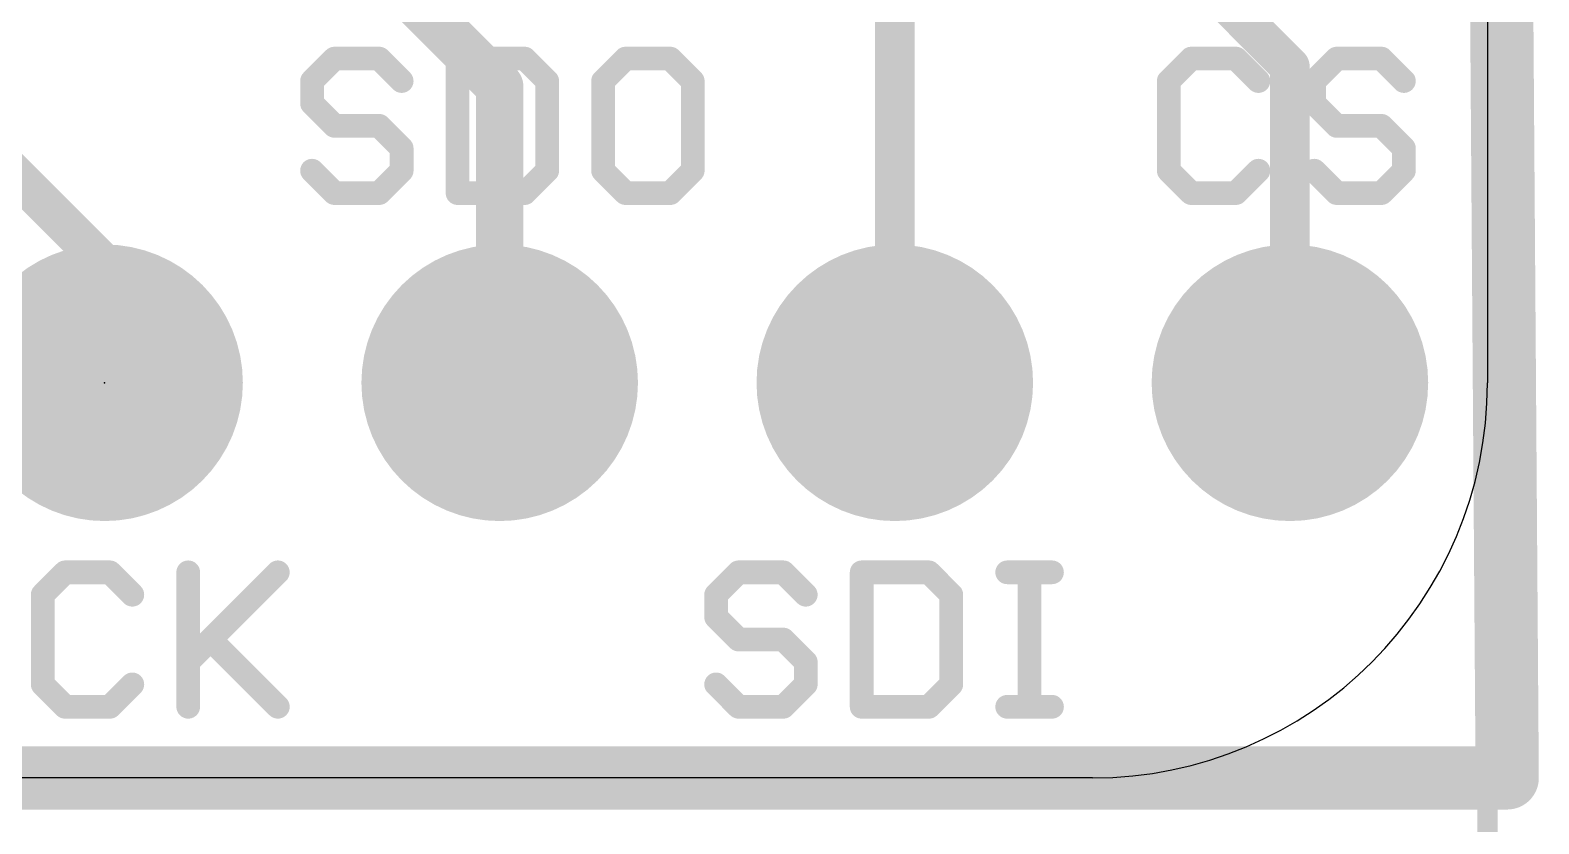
# Model space of a CAD drawing. Extents: x -6.2 to 31.5, y -7.3 to 25.4.
# Drawn here: x 8.41 to 18.11, y -0.3 to 4.81 of the extents above; entities that cross this region are included whole.
import ezdxf

# ---------------------------------------------------------------- set-up
doc = ezdxf.new("R2010")
doc.units = 0
for name, color, linetype in [('1', 12, 'CONTINUOUS'), ('16', 132, 'CONTINUOUS'), ('17', 110, 'CONTINUOUS'), ('20', 53, 'CONTINUOUS'), ('21', 40, 'CONTINUOUS'), ('23', 40, 'CONTINUOUS'), ('47', 253, 'CONTINUOUS')]:
    doc.layers.add(name, color=color, linetype=linetype)

# ---------------------------------------------------------------- blocks, each defined once
blk = doc.blocks.new('ROUNDP')
at = {"const_width": 0.5}
blk.add_lwpolyline([(0, -0.25, 1), (0, 0.25, 1), (0, -0.25)], format="xyb", dxfattribs=at)

msp = doc.modelspace()

# ---------------------------------------------------------------- linework, layer by layer
at = {"layer": '1', "const_width": 0.254}
for points in [[(5.842, 6.35), (8.89, 3.302)], [(15.494, 5.588), (16.51, 4.572)], [(13.97, 5.461), (13.97, 2.54)], [(16.51, 4.572), (16.51, 2.54)], [(8.89, 3.302), (8.89, 2.54)]]:
    msp.add_lwpolyline(points, dxfattribs=at)
at = {"layer": '1', "const_width": 0.127}
for points in [[(16.5735, 4.572, 1), (16.4465, 4.572)], [(16.4651, 4.5271, 1), (16.5549, 4.6169)], [(8.9535, 3.302, 1), (8.8265, 3.302)], [(8.8451, 3.2571, 1), (8.9349, 3.3469)], [(8.8265, 2.54, 1), (8.9535, 2.54)], [(13.9065, 2.54, 1), (14.0335, 2.54)], [(16.4465, 2.54, 1), (16.5735, 2.54)]]:
    msp.add_lwpolyline(points, format="xyb", dxfattribs=at)
at = {"layer": '16'}
for points, const_width in [([(17.78, 17.78), (17.907, 0)], 0.4064), ([(10.414, 5.461), (11.43, 4.445)], 0.3048), ([(11.43, 4.445), (11.43, 2.54)], 0.3048), ([(17.907, 0), (0.127, 0)], 0.4064)]:
    msp.add_lwpolyline(points, dxfattribs=dict(at, const_width=const_width))
for points, const_width in [([(11.5062, 4.445, 1), (11.3538, 4.445)], 0.1524), ([(11.3761, 4.3911, 1), (11.4839, 4.4989)], 0.1524), ([(11.3538, 2.54, 1), (11.5062, 2.54)], 0.1524), ([(17.907, -0.1016, 1), (17.907, 0.1016)], 0.2032), ([(17.8054, -0.0007, 1), (18.0086, 0.0007)], 0.2032)]:
    msp.add_lwpolyline(points, format="xyb", dxfattribs=dict(at, const_width=const_width))
at = {"layer": '20'}
for p, q in [((17.78, 15.24), (17.78, 2.54)), ((15.24, 0), (2.54, 0))]:
    msp.add_line(p, q, dxfattribs=at)
msp.add_arc((15.24, 2.54), 2.54, 270, 0, dxfattribs=at)
at = {"layer": '21', "const_width": 0.1524}
for points in [[(10.3677, 4.6235), (10.2236, 4.4795)], [(10.6558, 4.6235), (10.3677, 4.6235)], [(10.7999, 4.4795), (10.6558, 4.6235)], [(11.1592, 4.6235), (11.1592, 3.7592)], [(11.5913, 4.6235), (11.1592, 4.6235)], [(11.7354, 4.4795), (11.5913, 4.6235)], [(12.2387, 4.6235), (12.0947, 4.4795)], [(12.5269, 4.6235), (12.2387, 4.6235)], [(12.6709, 4.4795), (12.5269, 4.6235)], [(15.8752, 4.6235), (15.7312, 4.4795)], [(16.1633, 4.6235), (15.8752, 4.6235)], [(16.3074, 4.4795), (16.1633, 4.6235)], [(16.8107, 4.6235), (16.6667, 4.4795)], [(17.0989, 4.6235), (16.8107, 4.6235)], [(17.2429, 4.4795), (17.0989, 4.6235)], [(10.2236, 4.4795), (10.2236, 4.3354)], [(11.7354, 3.9033), (11.7354, 4.4795)], [(12.0947, 4.4795), (12.0947, 3.9033)], [(12.6709, 3.9033), (12.6709, 4.4795)], [(15.7312, 4.4795), (15.7312, 3.9033)], [(16.6667, 4.4795), (16.6667, 4.3354)], [(10.2236, 4.3354), (10.3677, 4.1914)], [(16.6667, 4.3354), (16.8107, 4.1914)], [(10.3677, 4.1914), (10.6558, 4.1914)], [(10.6558, 4.1914), (10.7999, 4.0473)], [(16.8107, 4.1914), (17.0989, 4.1914)], [(17.0989, 4.1914), (17.2429, 4.0473)], [(10.7999, 4.0473), (10.7999, 3.9033)], [(17.2429, 4.0473), (17.2429, 3.9033)], [(10.3677, 3.7592), (10.2236, 3.9033)], [(10.7999, 3.9033), (10.6558, 3.7592)], [(11.5913, 3.7592), (11.7354, 3.9033)], [(12.0947, 3.9033), (12.2387, 3.7592)], [(12.5269, 3.7592), (12.6709, 3.9033)], [(15.7312, 3.9033), (15.8752, 3.7592)], [(16.1633, 3.7592), (16.3074, 3.9033)], [(16.8107, 3.7592), (16.6667, 3.9033)], [(17.2429, 3.9033), (17.0989, 3.7592)], [(10.6558, 3.7592), (10.3677, 3.7592)], [(11.1592, 3.7592), (11.5913, 3.7592)], [(12.2387, 3.7592), (12.5269, 3.7592)], [(15.8752, 3.7592), (16.1633, 3.7592)], [(17.0989, 3.7592), (16.8107, 3.7592)], [(8.6362, 1.3215), (8.4922, 1.1775)], [(8.9243, 1.3215), (8.6362, 1.3215)], [(9.0684, 1.1775), (8.9243, 1.3215)], [(9.4277, 1.3215), (9.4277, 0.4572)], [(9.4277, 0.7453), (10.0039, 1.3215)], [(12.9655, 1.3215), (12.8215, 1.1775)], [(13.2537, 1.3215), (12.9655, 1.3215)], [(13.3977, 1.1775), (13.2537, 1.3215)], [(13.757, 1.3215), (13.757, 0.4572)], [(14.1892, 1.3215), (13.757, 1.3215)], [(14.3332, 1.1775), (14.1892, 1.3215)], [(14.6925, 1.3215), (14.9806, 1.3215)], [(14.8366, 0.4572), (14.8366, 1.3215)], [(8.4922, 1.1775), (8.4922, 0.6013)], [(12.8215, 1.1775), (12.8215, 1.0334)], [(14.3332, 0.6013), (14.3332, 1.1775)], [(12.8215, 1.0334), (12.9655, 0.8894)], [(9.5717, 0.8894), (10.0039, 0.4572)], [(12.9655, 0.8894), (13.2537, 0.8894)], [(13.2537, 0.8894), (13.3977, 0.7453)], [(13.3977, 0.7453), (13.3977, 0.6013)], [(8.4922, 0.6013), (8.6362, 0.4572)], [(8.9243, 0.4572), (9.0684, 0.6013)], [(12.9655, 0.4572), (12.8215, 0.6013)], [(13.3977, 0.6013), (13.2537, 0.4572)], [(14.1892, 0.4572), (14.3332, 0.6013)], [(8.6362, 0.4572), (8.9243, 0.4572)], [(13.2537, 0.4572), (12.9655, 0.4572)], [(13.757, 0.4572), (14.1892, 0.4572)], [(14.6925, 0.4572), (14.9806, 0.4572)]]:
    msp.add_lwpolyline(points, dxfattribs=at)
at = {"layer": '21', "const_width": 0.0762}
for points in [[(10.3677, 4.6616, 1), (10.3677, 4.5854)], [(10.3946, 4.5966, 1), (10.3408, 4.6505)], [(10.6828, 4.6505, 1), (10.6289, 4.5966)], [(10.6558, 4.5854, 1), (10.6558, 4.6616)], [(11.1973, 4.6235, 1), (11.1211, 4.6235)], [(11.1592, 4.6616, 1), (11.1592, 4.5854)], [(11.6183, 4.6505, 1), (11.5644, 4.5966)], [(11.5913, 4.5854, 1), (11.5913, 4.6616)], [(12.2387, 4.6616, 1), (12.2387, 4.5854)], [(12.2657, 4.5966, 1), (12.2118, 4.6505)], [(12.5538, 4.6505, 1), (12.4999, 4.5966)], [(12.5269, 4.5854, 1), (12.5269, 4.6616)], [(15.8752, 4.6616, 1), (15.8752, 4.5854)], [(15.9022, 4.5966, 1), (15.8483, 4.6505)], [(16.1903, 4.6505, 1), (16.1364, 4.5966)], [(16.1633, 4.5854, 1), (16.1633, 4.6616)], [(16.8107, 4.6616, 1), (16.8107, 4.5854)], [(16.8377, 4.5966, 1), (16.7838, 4.6505)], [(17.1258, 4.6505, 1), (17.0719, 4.5966)], [(17.0989, 4.5854, 1), (17.0989, 4.6616)], [(10.2617, 4.4795, 1), (10.1855, 4.4795)], [(10.1967, 4.5064, 1), (10.2506, 4.4525)], [(10.7729, 4.4525, 1), (10.8268, 4.5064)], [(11.7735, 4.4795, 1), (11.6973, 4.4795)], [(11.7084, 4.4525, 1), (11.7623, 4.5064)], [(12.0677, 4.5064, 1), (12.1216, 4.4525)], [(12.1328, 4.4795, 1), (12.0566, 4.4795)], [(12.709, 4.4795, 1), (12.6328, 4.4795)], [(12.644, 4.4525, 1), (12.6978, 4.5064)], [(15.7042, 4.5064, 1), (15.7581, 4.4525)], [(15.7693, 4.4795, 1), (15.6931, 4.4795)], [(16.2804, 4.4525, 1), (16.3343, 4.5064)], [(16.6397, 4.5064, 1), (16.6936, 4.4525)], [(16.7048, 4.4795, 1), (16.6286, 4.4795)], [(17.216, 4.4525, 1), (17.2698, 4.5064)], [(10.2506, 4.3624, 1), (10.1967, 4.3085)], [(10.1855, 4.3354, 1), (10.2617, 4.3354)], [(16.6936, 4.3624, 1), (16.6397, 4.3085)], [(16.6286, 4.3354, 1), (16.7048, 4.3354)], [(10.3677, 4.2295, 1), (10.3677, 4.1533)], [(10.6828, 4.2183, 1), (10.6289, 4.1644)], [(10.6558, 4.1533, 1), (10.6558, 4.2295)], [(16.8107, 4.2295, 1), (16.8107, 4.1533)], [(17.1258, 4.2183, 1), (17.0719, 4.1644)], [(17.0989, 4.1533, 1), (17.0989, 4.2295)], [(10.3408, 4.1644, 1), (10.3946, 4.2183)], [(16.7838, 4.1644, 1), (16.8377, 4.2183)], [(10.838, 4.0473, 1), (10.7618, 4.0473)], [(10.7729, 4.0204, 1), (10.8268, 4.0743)], [(17.281, 4.0473, 1), (17.2048, 4.0473)], [(17.216, 4.0204, 1), (17.2698, 4.0743)], [(10.2506, 3.9302, 1), (10.1967, 3.8763)], [(10.8268, 3.8763, 1), (10.7729, 3.9302)], [(11.7623, 3.8763, 1), (11.7084, 3.9302)], [(12.1216, 3.9302, 1), (12.0677, 3.8763)], [(12.6978, 3.8763, 1), (12.644, 3.9302)], [(15.7581, 3.9302, 1), (15.7042, 3.8763)], [(16.3343, 3.8763, 1), (16.2804, 3.9302)], [(16.6936, 3.9302, 1), (16.6397, 3.8763)], [(17.2698, 3.8763, 1), (17.216, 3.9302)], [(10.7618, 3.9033, 1), (10.838, 3.9033)], [(11.6973, 3.9033, 1), (11.7735, 3.9033)], [(12.0566, 3.9033, 1), (12.1328, 3.9033)], [(12.6328, 3.9033, 1), (12.709, 3.9033)], [(15.6931, 3.9033, 1), (15.7693, 3.9033)], [(17.2048, 3.9033, 1), (17.281, 3.9033)], [(10.3677, 3.7973, 1), (10.3677, 3.7211)], [(10.3408, 3.7323, 1), (10.3946, 3.7861)], [(10.6289, 3.7861, 1), (10.6828, 3.7323)], [(10.6558, 3.7211, 1), (10.6558, 3.7973)], [(11.1592, 3.7973, 1), (11.1592, 3.7211)], [(11.1211, 3.7592, 1), (11.1973, 3.7592)], [(11.5644, 3.7861, 1), (11.6183, 3.7323)], [(11.5913, 3.7211, 1), (11.5913, 3.7973)], [(12.2387, 3.7973, 1), (12.2387, 3.7211)], [(12.2118, 3.7323, 1), (12.2657, 3.7861)], [(12.4999, 3.7861, 1), (12.5538, 3.7323)], [(12.5269, 3.7211, 1), (12.5269, 3.7973)], [(15.8752, 3.7973, 1), (15.8752, 3.7211)], [(15.8483, 3.7323, 1), (15.9022, 3.7861)], [(16.1364, 3.7861, 1), (16.1903, 3.7323)], [(16.1633, 3.7211, 1), (16.1633, 3.7973)], [(16.8107, 3.7973, 1), (16.8107, 3.7211)], [(16.7838, 3.7323, 1), (16.8377, 3.7861)], [(17.0719, 3.7861, 1), (17.1258, 3.7323)], [(17.0989, 3.7211, 1), (17.0989, 3.7973)], [(8.6362, 1.3596, 1), (8.6362, 1.2834)], [(8.6632, 1.2946, 1), (8.6093, 1.3485)], [(8.9513, 1.3485, 1), (8.8974, 1.2946)], [(8.9243, 1.2834, 1), (8.9243, 1.3596)], [(9.4658, 1.3215, 1), (9.3896, 1.3215)], [(10.0308, 1.2946, 1), (9.977, 1.3485)], [(12.9655, 1.3596, 1), (12.9655, 1.2834)], [(12.9925, 1.2946, 1), (12.9386, 1.3485)], [(13.2806, 1.3485, 1), (13.2267, 1.2946)], [(13.2537, 1.2834, 1), (13.2537, 1.3596)], [(13.7951, 1.3215, 1), (13.7189, 1.3215)], [(13.757, 1.3596, 1), (13.757, 1.2834)], [(14.2161, 1.3485, 1), (14.1622, 1.2946)], [(14.1892, 1.2834, 1), (14.1892, 1.3596)], [(14.6925, 1.3596, 1), (14.6925, 1.2834)], [(14.8747, 1.3215, 1), (14.7985, 1.3215)], [(14.9806, 1.2834, 1), (14.9806, 1.3596)], [(8.4652, 1.2044, 1), (8.5191, 1.1505)], [(8.5303, 1.1775, 1), (8.4541, 1.1775)], [(9.0414, 1.1505, 1), (9.0953, 1.2044)], [(12.7945, 1.2044, 1), (12.8484, 1.1505)], [(12.8596, 1.1775, 1), (12.7834, 1.1775)], [(13.3708, 1.1505, 1), (13.4246, 1.2044)], [(14.3713, 1.1775, 1), (14.2951, 1.1775)], [(14.3063, 1.1505, 1), (14.3602, 1.2044)], [(12.8484, 1.0604, 1), (12.7945, 1.0065)], [(12.7834, 1.0334, 1), (12.8596, 1.0334)], [(9.5987, 0.9163, 1), (9.5448, 0.8624)], [(12.9655, 0.9275, 1), (12.9655, 0.8513)], [(12.9386, 0.8624, 1), (12.9925, 0.9163)], [(13.2806, 0.9163, 1), (13.2267, 0.8624)], [(13.2537, 0.8513, 1), (13.2537, 0.9275)], [(9.4007, 0.7723, 1), (9.4546, 0.7184)], [(13.4358, 0.7453, 1), (13.3596, 0.7453)], [(13.3708, 0.7184, 1), (13.4246, 0.7723)], [(8.5191, 0.6282, 1), (8.4652, 0.5743)], [(8.4541, 0.6013, 1), (8.5303, 0.6013)], [(9.0953, 0.5743, 1), (9.0414, 0.6282)], [(12.8484, 0.6282, 1), (12.7945, 0.5743)], [(13.3596, 0.6013, 1), (13.4358, 0.6013)], [(13.4246, 0.5743, 1), (13.3708, 0.6282)], [(14.2951, 0.6013, 1), (14.3713, 0.6013)], [(14.3602, 0.5743, 1), (14.3063, 0.6282)], [(8.6362, 0.4953, 1), (8.6362, 0.4191)], [(8.6093, 0.4303, 1), (8.6632, 0.4841)], [(8.8974, 0.4841, 1), (8.9513, 0.4303)], [(8.9243, 0.4191, 1), (8.9243, 0.4953)], [(9.3896, 0.4572, 1), (9.4658, 0.4572)], [(9.977, 0.4303, 1), (10.0308, 0.4841)], [(12.9655, 0.4953, 1), (12.9655, 0.4191)], [(12.9386, 0.4303, 1), (12.9925, 0.4841)], [(13.2267, 0.4841, 1), (13.2806, 0.4303)], [(13.2537, 0.4191, 1), (13.2537, 0.4953)], [(13.757, 0.4953, 1), (13.757, 0.4191)], [(13.7189, 0.4572, 1), (13.7951, 0.4572)], [(14.1622, 0.4841, 1), (14.2161, 0.4303)], [(14.1892, 0.4191, 1), (14.1892, 0.4953)], [(14.6925, 0.4953, 1), (14.6925, 0.4191)], [(14.7985, 0.4572, 1), (14.8747, 0.4572)], [(14.9806, 0.4191, 1), (14.9806, 0.4953)]]:
    msp.add_lwpolyline(points, format="xyb", dxfattribs=at)
at = {"layer": '23'}
msp.add_point((8.89, 2.54), dxfattribs=at)
at = {"layer": '47', "const_width": 0.13}
for points in [[(17.78, 8.255), (17.78, -7.284)], [(9.779, 0), (-3.601, 0)]]:
    msp.add_lwpolyline(points, dxfattribs=at)
at = {"layer": '47', "const_width": 0.065}
msp.add_lwpolyline([(9.779, -0.0325, 1), (9.779, 0.0325)], format="xyb", dxfattribs=at)

# ---------------------------------------------------------------- block references
at = {"layer": '17', "xscale": 1.778, "yscale": 1.778, "rotation": 90}
for p in [(8.89, 2.54), (8.89, 2.54), (11.43, 2.54), (11.43, 2.54), (13.97, 2.54), (13.97, 2.54), (16.51, 2.54), (16.51, 2.54)]:
    msp.add_blockref('ROUNDP', p, dxfattribs=at)

doc.saveas('drawing.dxf')
